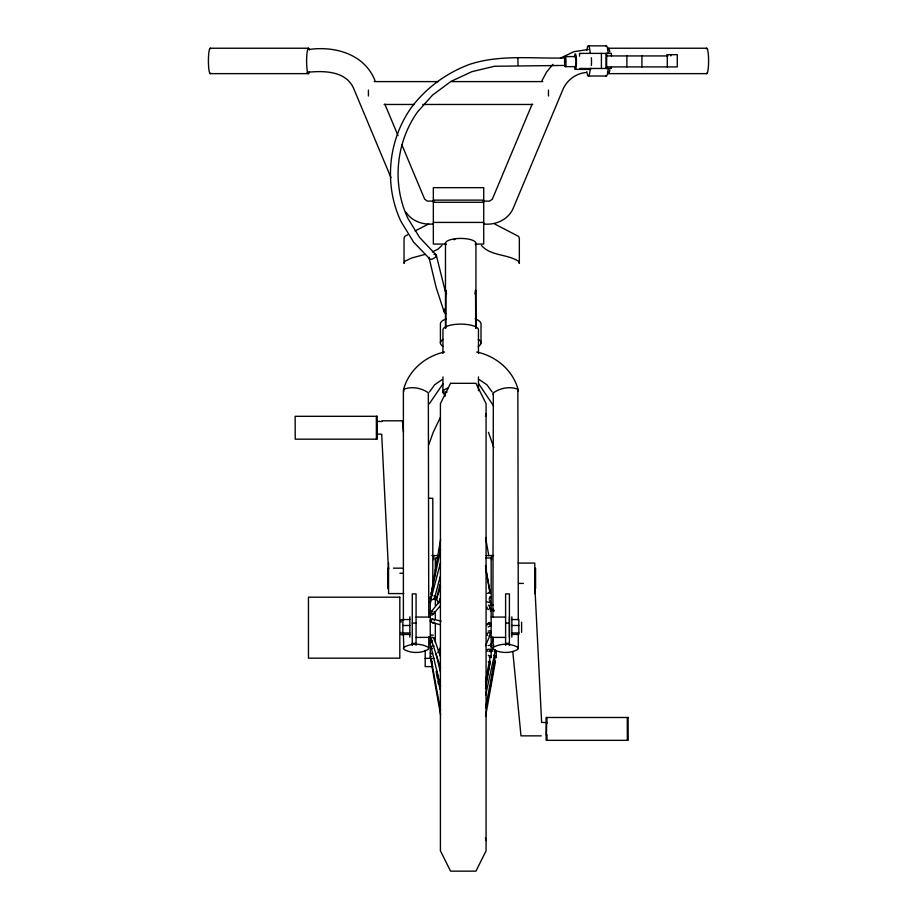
<?xml version="1.0" encoding="UTF-8"?>
<svg xmlns="http://www.w3.org/2000/svg" width="917" height="917" viewBox="0 0 917 917"><rect width="100%" height="100%" fill="white"/><g stroke="black" fill="none" stroke-linecap="round" stroke-linejoin="round"><path stroke-width="1.38" d="M445.009 396.408L445.043 393.553M445.8 327.793L446.006 290.276L446.51 294.048M546.372 735.262L546.704 722.562L541.626 722.424L534.943 588.485M487.97 624.202C488.039 620.832 492.807 623.262 490.698 625.566M493.094 609.369L493.85 611.272M491.099 644.834L491.111 643.94M475.052 294.048L475.545 290.276L475.74 327.793M491.099 650.554L491.111 649.786M431.334 593.001L440.618 539.425M485.494 688.518L490.274 661.948L489.426 661.879M485.54 716.498L495.352 661.948L493.77 661.856M431.907 591.499L432.411 588.703M434.692 576.117L435.197 573.32M439.266 550.945L439.77 548.148M485.506 681.64L490.274 656.331M485.54 708.348L495.352 656.331M485.643 684.953L490.217 661.111M490.171 687.75L494.848 660.859M491.111 646.6L489.976 645.132L488.027 645.625M493.048 645.9L493.839 645.075M431.139 594.319L440.561 549.489M485.678 695.097L495.283 650.738A2.109 1.479 5.4 0 1 495.111 651.036L494.848 651.288M436.309 599.718L439.942 584.553M485.448 416.352L486.079 413.808M440.149 576.782L434.337 598.916L432.813 599.695L431.38 599.053A2.109 1.295 4.9 0 1 431.185 598.171L440.527 562.58M428.686 444.963L433.202 432.354L440.309 417.476M436.561 598.904L440.573 586.731M438.785 602.595L440.126 598.526M491.111 651.827L489.151 650.726M495.352 661.237L494.584 661.627M430.474 640.341L430.474 642.141M434.188 639.734L434.337 639.321A2.109 1.937 -9.8 0 0 434.142 638.026L432.297 637.292L431.185 638.541A2.109 1.937 -9.8 0 0 431.38 639.837L432.388 640.605M492.91 616.912L493.335 392.866C500.017 388.006 510.139 386.057 517.853 389.289L518.288 619.835M517.853 391.33L518.288 390.241C513.394 370.686 496.257 356.071 476.771 352.048M490.95 632.982L490.354 630.655L488.176 631.114M532.135 104.148L492.36 199.127L489.701 201.087L483.064 201.178M485.597 645.706L490.033 635.149A2.109 2.029 14.2 0 0 490.228 633.785L489.116 632.489L487.271 633.269A2.109 2.029 14.2 0 0 487.076 634.633L487.477 635.447M491.225 644.387L493.449 639.103M403.388 648.353L403.812 647.333C410.942 643.207 421.201 643.207 428.331 647.333L428.331 649.374C421.201 653.489 410.942 653.489 403.812 649.374L403.388 634.094M492.91 648.353L493.335 647.333C500.464 643.207 510.723 643.207 517.853 647.333L517.853 649.374C510.723 653.489 500.464 653.489 493.335 649.374L492.91 636.914M430.474 652.044L430.474 653.397M496.177 650.554L495.765 651.185M542.004 80.558L546.601 72.042L552.917 64.35M437.868 652.64L440.412 647.562M485.643 569.067L490.274 592.783L487.477 593.31M429.488 391.937L434.669 384.75L442.109 379.627M430.474 610.516L430.474 611.765M491.157 596.978L489.987 597.46M430.474 655.54L430.474 656.515M429.328 403.755L443.026 383.73M440.515 600.154L431.185 611.799A2.109 1.96 10.3 0 0 431.38 613.118L433.615 613.782L440.171 605.919M433.936 613.519L434.337 612.751A2.109 1.96 10.3 0 0 434.142 611.433M441.96 245.447L437.902 249.195L432.388 251.946M440.618 715.134L431.139 661.684L432.297 661.398M490.033 635.149L489.036 635.951M430.474 598.056L430.726 599.259M431.334 593.964L431.185 594.124A2.109 0.825 4.2 0 0 431.38 594.697L432.388 595.099M565.273 57.805L565.273 65.428L565.273 57.805L565.273 65.428L494.469 66.265L471.911 71.664L450.981 81.407L432.572 95.059L417.59 111.863C395.777 142.582 391.857 184.237 407.893 218.384L419.585 237.411L436.286 255.155L445.33 291.583M433.936 622.242L432.813 622.781L431.38 621.864A2.109 2.098 29.4 0 1 431.185 620.454L432.721 619.09L441.18 621.153M490.366 611.169L491.099 609.197L489.976 608.04M432.973 614.688C430.405 616.946 428.996 610.928 432.274 611.662M431.586 611.031L432.297 610.596M431.139 592.886L432.388 592.749M494.848 656.95L495.111 656.778A2.109 1.032 4.5 0 0 495.306 656.091L493.77 655.323M434.142 658.326L431.185 658.693A2.109 0.791 -4.2 0 0 431.38 659.208M560.574 58.035L573.95 51.673L588.278 49.495M407.71 234.729L404.718 236.437L404.03 238.443L404.03 263.374L404.718 261.368L411.492 258.044L425.018 254.422M415.103 230.901L428.617 224.023M490.939 657.076L489.976 657.283M494.63 657.088L496.017 657.076L495.776 656.125M495.776 652.056L496.177 651.494L494.63 650.772M444.607 352.048C425.19 356.094 408.134 370.743 403.388 390.287L403.388 619.835M489.036 651.586L490.033 651.036A2.109 1.479 5.4 0 0 490.228 650.061L489.116 649.076L487.271 649.58A2.109 1.479 5.4 0 0 487.076 650.554L487.477 651.162M430.474 656.652L431.448 656.583M431.448 600.658L430.314 601.483L430.726 602.824M585.837 72.512C575.704 73.463 566.557 80.444 562.763 89.866L513.394 207.838C508.717 219.472 495.593 225.502 483.511 223.931M485.494 565.502L489.77 592.13M489.162 598.331L491.111 597.506L489.976 596.738M432.652 653.271L430.474 654.188M493.77 649.007L492.349 649.58A2.109 1.479 5.4 0 0 492.154 650.554L492.876 651.391M490.274 661.948L488.28 661.833M432.274 642.003L430.726 642.508L430.474 644.055M488.28 655.323L490.24 656.091A2.109 1.032 4.5 0 1 490.217 656.572M588.359 45.85L606.32 45.85M210.245 48.234L308.456 48.234M608.487 48.234L706.755 48.234M308.788 49.495C334.923 45.77 364.507 54.069 374.996 80.558M667.117 54.665L677.273 54.665L677.273 66.918L606.63 66.918M606.63 55.937L668.023 55.937M565.273 56.579L575.314 56.579M565.273 57.931C533.293 58.917 500.373 54.172 469.412 64.431C446.407 73.016 426.21 87.814 411.424 107.449L411.297 107.644C388.006 140.45 383.822 184.936 400.935 221.398L413.613 242.145L430.027 259.213A4.344 2.098 -30.4 0 0 432.457 259.03L435.059 257.562A3.53 1.708 -30.4 0 0 436.32 255.683L436.286 255.155M565.273 66.643L575.314 66.643M579.533 68.477L611.421 68.477L611.421 66.918M575.314 69.383L590.388 69.383M306.966 72.363C323.873 70.529 347.107 70.689 354.237 89.866L390.986 177.692M210.245 73.635L308.456 73.635M608.487 73.635L706.755 73.635M588.359 76.019L606.32 76.019M374.136 81.602L438.441 81.602M451.302 81.602L542.761 81.602M384.131 104.469L414.152 104.469M422.726 104.469L532.766 104.469M433.34 200.124L483.717 200.124M433.936 201.178L427.299 201.087L424.64 199.127L401.864 144.783M433.34 202.29L483.717 202.29M433.34 222.418L483.717 222.418M433.489 223.931C423.069 225.089 411.79 221.249 405.956 212.171M445.937 244.071L433.34 244.071L433.34 187.664L483.717 187.664L483.717 244.071L475.315 244.071M447.049 392.098L442.945 392.098L442.945 376.91M382.045 420.8L402.345 420.8L403.457 432.182M428.996 498.286L432.801 498.286L432.801 586.616M431.896 555.564L438.074 555.564M486.148 555.564L493.552 555.564M438.154 557.995L435.334 557.995L435.334 571.096M485.62 557.995L491.157 557.995L491.157 657.718M518.208 563.084L534.783 563.084L534.783 593.574M388.865 568.162L387.753 568.162L387.753 588.485M393.439 568.162L402.345 568.162M399.938 573.24L402.345 573.24M518.575 583.407L523.389 583.407M534.783 588.485L535.574 588.485L535.574 568.162M403.732 593.574L388.544 593.574L388.544 563.084M416.077 617.072L430.256 617.072M491.157 617.072L505.599 617.072M409.842 619.537L402.861 619.537L402.861 634.438L409.842 634.438M511.858 619.537L518.839 619.537L518.839 634.438L511.858 634.438M403.87 619.777L401.073 619.777L401.073 622.162M412.26 623.067L416.077 623.067M505.599 623.067L509.405 623.067M402.861 625.486L409.842 625.486M511.858 625.486L518.839 625.486M402.861 632.948L409.842 632.948M511.858 632.948L518.839 632.948M403.87 634.69L401.073 634.69L401.073 632.306M416.077 637.395L430.256 637.395M491.157 637.395L505.599 637.395M412.26 643.379L416.077 643.379M505.599 643.379L509.405 643.379M505.599 643.677L509.405 643.677M412.26 643.734L416.077 643.734M412.26 644.158L416.077 644.158M505.599 644.112L509.405 644.112M425.179 658.36L431.529 658.36M432.801 666.613L425.179 666.613L425.179 650.302M541.282 735.858L520.982 735.858L512.832 651.907M382.022 421.522L376.956 421.396L376.623 434.096L381.701 434.222L388.395 568.162M489.116 592.382L490.274 592.783M493.69 609.599L492.876 609.392M488.188 626.93L490.033 626.082A2.109 2.109 0 0 0 490.24 624.66M489.151 657.008L490.939 657.168L491.111 656.526M432.388 622.723L440.401 624.718M489.976 602.515C492.532 603.031 490.263 606.745 488.44 605.174M489.116 599.752L490.24 600.646A2.109 1.502 -5.5 0 1 490.033 601.667L488.612 602.389L487.225 601.781M432.388 648.479L431.38 647.849A2.109 1.662 -6.3 0 1 431.185 646.737L432.297 645.648L434.142 646.244M491.225 604.418L493.197 605.128M489.116 606.389L490.24 607.513A2.109 1.834 -7.8 0 1 490.033 608.75L488.188 609.553L487.076 608.429A2.109 1.834 -7.8 0 1 487.271 607.192M494.767 224.023L518.667 236.437L519.354 238.443L519.354 263.374L518.667 261.368C507.342 253.86 490.801 256.233 481.425 245.447M479.385 379.638L486.893 384.773L492.165 391.995M435.999 254.743L435.495 254.479A4.344 2.098 -30.4 0 0 433.982 254.433M432.984 619.399C431.208 617.519 429.053 621.13 431.047 622.299M431.334 660.607L431.185 660.435A2.109 0.825 -4.2 0 1 431.38 659.873M434.188 595.557L434.337 595.729A2.109 0.791 4.2 0 1 434.142 596.245M431.334 596.061L431.185 595.878A2.109 0.791 4.2 0 1 431.38 595.362M433.237 635.275L431.059 634.896L430.474 637.074M478.559 383.627L493.598 405.944M429.408 257.413A3.53 1.708 -30.4 0 0 429.213 258.021L429.534 258.949M438.509 603.099L435.334 596.749L435.334 605.678M495.157 649.729L495.306 650.061A2.109 1.479 5.4 0 1 495.352 650.394M492.91 393.943L493.335 394.906M384.865 104.148L398.024 135.613M403.812 391.376L403.812 389.324C411.515 386.068 421.648 387.983 428.331 392.82L428.755 616.9M488.474 432.343L493.805 447.496M444.069 311.734L436.114 287.342L429.248 258.537M490.24 624.672L489.116 623.342L487.271 624.19A2.109 2.109 0 0 0 487.03 625.119M434.314 638.427L440.126 656.045M431.208 639.436L440.573 667.84M485.448 838.115L486.079 840.66M435.976 653.477L440.275 671.393M431.208 647.505L440.573 686.466M439.977 686.673L436.744 671.267L439.965 689.424M431.139 660.251L432.32 665.857M431.139 658.876L440.538 710.618M485.54 537.534L488.807 555.713M436.137 671.313L437.375 678.351M437.879 681.159L438.383 683.967M517.887 58.31L518.013 64.912M627.274 717.484L627.354 740.34M546.922 717.484L546.933 723.192M546.979 734.632L546.99 740.34M376.337 416.307L376.417 439.174M670.889 54.665L670.889 55.937M667.289 54.665L667.289 66.918M641.934 55.937L641.934 66.918M626.873 55.937L626.873 66.918M611.421 55.937L611.421 53.392L579.533 53.392L579.533 56.132M606.63 53.392L606.63 68.477M605.999 53.392L605.999 68.477M601.403 53.392L601.403 68.477M548.481 90.072L548.481 95.998M521.613 622.15L521.613 632.317M518.288 634.094L518.288 648.353M511.858 616.82L511.858 637.155M509.439 616.82L509.439 637.155M509.405 645.304L509.405 593.895L505.599 593.895L505.599 645.304M496.235 651.219L496.235 657.718M491.512 555.564L491.512 559.725M481.012 342.912L481.012 323.85A20.312 7.038 0 0 0 475.075 318.864M478.468 353.412L478.468 329.891A17.767 5.766 0 0 0 460.712 324.114A17.767 5.766 0 0 0 442.934 329.891L442.945 353.412M478.468 376.91L478.468 390.711M475.934 243.372L475.934 328.469M445.479 243.372L445.479 328.469M440.412 342.912L440.412 323.85A20.312 7.038 0 0 1 446.35 318.864M435.334 611.994L435.334 619.342M435.334 623.285L435.334 642.485M433.73 555.564L433.73 559.725M430.256 596.749L430.256 657.718M428.755 636.914L428.755 648.353M416.077 645.316L416.077 593.895L412.26 593.895L412.26 645.316M409.842 616.82L409.842 637.155M368.416 90.072L368.416 95.998M591.35 57.725A7.76 1.123 -90 0 1 591.35 65.497M590.949 68.339A7.76 1.123 -90 0 1 590.089 69.107M574.523 56.12A7.76 1.123 -90 0 1 576.117 56.12A7.76 1.123 -90 0 1 576.117 67.101A7.76 1.123 -90 0 1 574.523 67.101M574.959 57.255A5.032 0.722 -90 0 1 576.036 60.958A5.032 0.722 -90 0 1 575.131 66.471M445.811 313.603A3.794 3.324 -26.1 0 1 444.436 309.121M434.142 598.033A2.109 1.295 4.9 0 1 434.337 598.916M434.142 620.007A2.109 2.098 29.4 0 1 434.314 620.454M605.759 46.366A15.073 2.178 -90 0 1 608.212 53.392M608.212 68.477A15.073 2.178 -90 0 1 605.759 75.503M586.823 50.263A15.073 2.178 90 0 1 590.25 53.392M590.25 68.477A15.073 2.178 -90 0 1 586.823 71.606M445.994 244.656A15.234 4.94 0 0 1 460.712 238.42A15.234 4.94 0 0 1 475.419 244.656M445.318 394.986A17.767 5.766 0 0 1 448.138 388.017M478.307 339.393A20.312 7.038 0 0 1 478.296 346.431M443.129 346.431A20.312 7.038 0 0 1 443.117 339.393M492.234 609.702A253.7 34.754 0 0 1 494.045 610.745M454.133 239.681A5.078 1.077 0 0 1 454.935 239.452M309.373 71.939A12.7 1.834 90 0 1 306.61 60.935A12.7 1.834 90 0 1 309.373 49.931M706.273 48.67A12.7 1.834 90 0 1 708.589 60.935A12.7 1.834 90 0 1 706.273 73.2M210.727 73.2A12.7 1.834 90 0 1 208.411 60.935A12.7 1.834 90 0 1 210.727 48.67M609.782 69.921A12.7 1.834 90 0 1 607.57 71.939M607.57 49.931A12.7 1.834 90 0 1 609.782 51.948M450.556 383.317L440.412 403.64L440.412 850.827L450.556 871.15L475.934 871.15L486.079 850.827L486.079 403.64L475.934 383.317L450.556 383.317M377.174 416.307L295.148 416.307L295.217 439.174L377.242 439.174L377.174 416.307M399.812 597.185L308.456 597.185L308.456 658.165L399.812 658.165L399.812 597.185M628.111 717.484L546.085 717.484L546.165 740.34L628.179 740.34L628.111 717.484M565.789 65.164A5.032 0.722 -90 0 0 565.468 56.762A5.032 0.722 -90 0 0 564.574 62.918A5.032 0.722 -90 0 0 565.789 65.164"/></g></svg>
